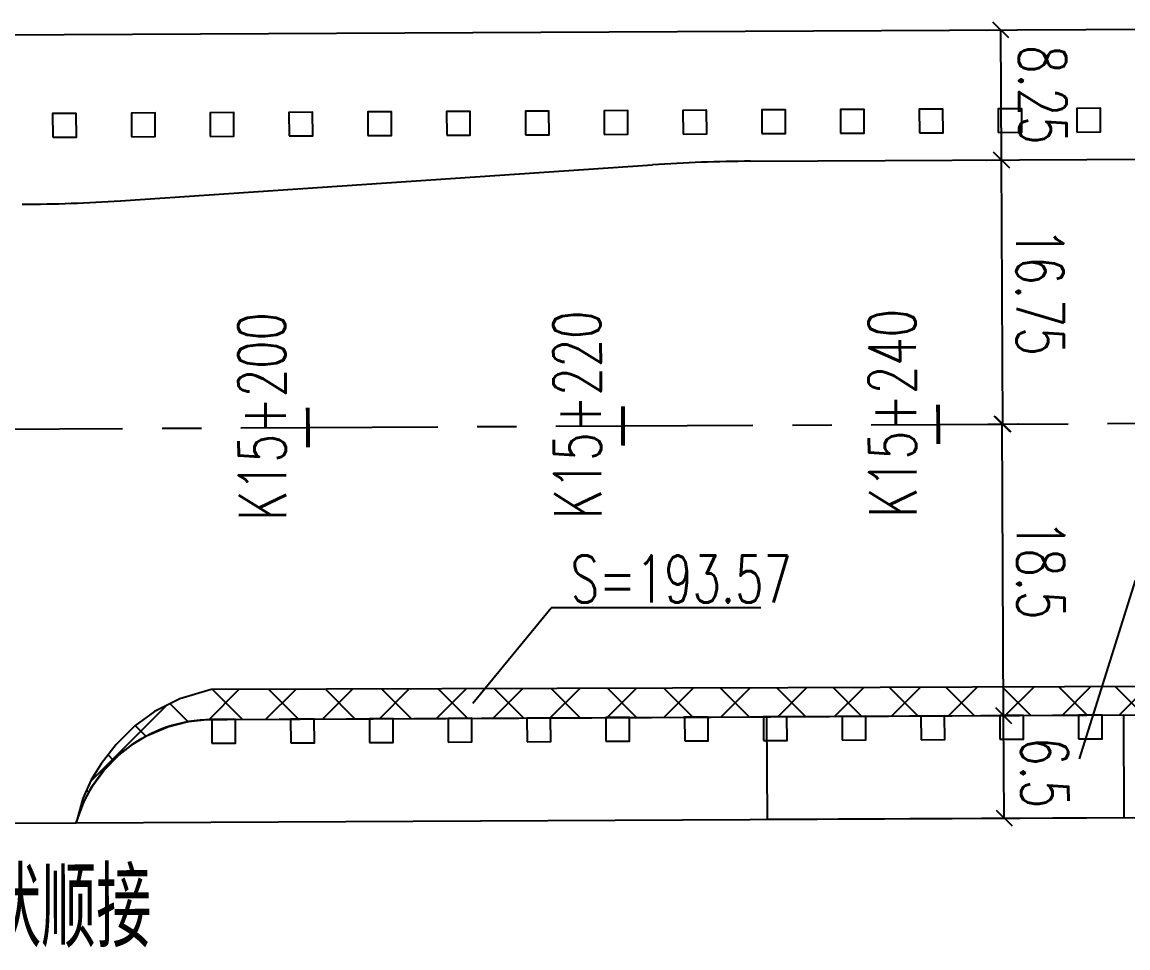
# Model space of a CAD drawing. Extents: x 113363 to 119694, y 18926 to 19620.
# Drawn here: x 119349.1 to 119419.2, y 19259.7 to 19318.4 of the extents above; entities that cross this region are included whole.
import ezdxf
from ezdxf.enums import TextEntityAlignment as Align

# ---------------------------------------------------------------- set-up
doc = ezdxf.new("R2010")
doc.units = 0
doc.linetypes.add('CENTER', pattern=[2, 1.25, -0.25, 0.25, -0.25])
doc.linetypes.add('CONTINOUS', pattern=[0])
for name, color, linetype in [('AXIS', 2, 'Continuous'), ('SZ-ZH-DIM', 7, 'Continuous'), ('人行道', 1, 'Continuous'), ('对应标注', 1, 'Continuous'), ('标注', 7, 'Continuous'), ('树池绿化', 3, 'Continuous'), ('横断面宽度标注', 7, 'Continuous'), ('立道牙', 5, 'Continuous'), ('计量填充层1', 30, 'Continuous'), ('辅助填充', 3, 'Continuous')]:
    doc.layers.add(name, color=color, linetype=linetype)
doc.styles.add('hysztext', font='txtd.shx', dxfattribs={"width": 0.7, "bigfont": 'hztxt.shx'})
doc.styles.add('st', font='txt.shx', dxfattribs={"bigfont": 'hztxt.shx'})
doc.styles.add('txtd', font='txtd.shx', dxfattribs={"width": 0.7, "bigfont": 'hztxt.shx'})
doc.dimstyles.get("Standard").update_dxf_attribs({"dimtxt": 3, "dimasz": 1, "dimexe": 1, "dimexo": 0.625, "dimgap": 0.9, "dimtad": 1, "dimdsep": 46, "dimtxsty": 'txtd', "dimblk": 'OBLIQUE', "dimcen": 0.09, "dimclrd": 256, "dimadec": 0, "dimazin": 0, "dimtfac": 1, "dimtix": 1, "dimtmove": 2, "dimatfit": 3, "dimfxl": 1, "dimtolj": 1, "dimtzin": 0, "dimlwd": -1, "dimarcsym": 0})

# ---------------------------------------------------------------- blocks, each defined once
blk = doc.blocks.new('_Oblique')
at = {"color": 0, "linetype": 'ByBlock', "lineweight": -2}
blk.add_line((-0.5, -0.5), (0.5, 0.5), dxfattribs=at)
blk = doc.blocks.new('*U76')
at = {"layer": '横断面宽度标注', "color": 0, "linetype": 'CONTINOUS', "lineweight": -2, "transparency": 16777216}
for p, q in [((119410.235, 19317.902), (119412.166, 19317.912)), ((119410.276, 19309.652), (119412.208, 19309.662))]:
    blk.add_line(p, q, dxfattribs=at)
at = {"layer": '横断面宽度标注', "linetype": 'CONTINOUS', "transparency": 16777216}
blk.add_line((119411.208, 19309.657), (119411.166, 19317.907), dxfattribs=at)
for p, rotation in [((119411.166, 19317.907), 90.28595695268774), ((119411.208, 19309.657), 270.2859569526877)]:
    blk.add_blockref('_Oblique', p, dxfattribs=dict(at, rotation=rotation))
at = {"layer": '横断面宽度标注', "color": 0, "linetype": 'CONTINOUS', "transparency": 16777216, "insert": (119413.822, 19313.795), "char_height": 3, "width": 0.000000001, "attachment_point": 5, "rotation": 270.28596, "style": 'txtd'}
blk.add_mtext('\\A1;8.25', dxfattribs=at)
blk = doc.blocks.new('*U77')
at = {"layer": '横断面宽度标注', "color": 0, "linetype": 'CONTINOUS', "lineweight": -2, "transparency": 16777216}
for p, q in [((119410.417, 19274.403), (119412.341, 19274.412)), ((119410.45, 19267.903), (119412.374, 19267.912))]:
    blk.add_line(p, q, dxfattribs=at)
at = {"layer": '横断面宽度标注', "linetype": 'CONTINOUS', "transparency": 16777216}
blk.add_line((119411.374, 19267.907), (119411.342, 19274.407), dxfattribs=at)
for p, rotation in [((119411.342, 19274.407), 90.28595695268774), ((119411.374, 19267.907), 270.2859569526877)]:
    blk.add_blockref('_Oblique', p, dxfattribs=dict(at, rotation=rotation))
at = {"layer": '横断面宽度标注', "color": 0, "linetype": 'CONTINOUS', "transparency": 16777216, "insert": (119413.942, 19270.787), "char_height": 3, "width": 0.000000001, "attachment_point": 5, "rotation": 270.28596, "style": 'txtd'}
blk.add_mtext('\\A1;6.5', dxfattribs=at)
blk = doc.blocks.new('*U78')
at = {"layer": '横断面宽度标注', "color": 0, "linetype": 'CONTINOUS', "lineweight": -2, "transparency": 16777216}
for p, q in [((119410.333, 19292.902), (119412.249, 19292.912)), ((119410.426, 19274.403), (119412.341, 19274.412))]:
    blk.add_line(p, q, dxfattribs=at)
at = {"layer": '横断面宽度标注', "linetype": 'CONTINOUS', "transparency": 16777216}
blk.add_line((119411.342, 19274.407), (119411.249, 19292.907), dxfattribs=at)
for p, rotation in [((119411.249, 19292.907), 90.28595695268774), ((119411.342, 19274.407), 270.2859569526877)]:
    blk.add_blockref('_Oblique', p, dxfattribs=dict(at, rotation=rotation))
at = {"layer": '横断面宽度标注', "color": 0, "linetype": 'CONTINOUS', "transparency": 16777216, "insert": (119413.695, 19283.669), "char_height": 3, "width": 0.000000001, "attachment_point": 5, "rotation": 270.28596, "style": 'txtd'}
blk.add_mtext('\\A1;18.5', dxfattribs=at)
blk = doc.blocks.new('*U79')
at = {"layer": '横断面宽度标注', "color": 0, "linetype": 'CONTINOUS', "lineweight": -2, "transparency": 16777216}
for p, q in [((119410.258, 19309.652), (119412.208, 19309.662)), ((119410.341, 19292.903), (119412.291, 19292.912))]:
    blk.add_line(p, q, dxfattribs=at)
at = {"layer": '横断面宽度标注', "linetype": 'CONTINOUS', "transparency": 16777216}
blk.add_line((119411.291, 19292.907), (119411.208, 19309.657), dxfattribs=at)
for p, rotation in [((119411.208, 19309.657), 90.28595695268774), ((119411.291, 19292.907), 270.2859569526877)]:
    blk.add_blockref('_Oblique', p, dxfattribs=dict(at, rotation=rotation))
at = {"layer": '横断面宽度标注', "color": 0, "linetype": 'CONTINOUS', "transparency": 16777216, "insert": (119413.649, 19301.294), "char_height": 3, "width": 0.000000001, "attachment_point": 5, "rotation": 270.28596, "style": 'txtd'}
blk.add_mtext('\\A1;16.75', dxfattribs=at)
blk = doc.blocks.new('11')
at = {"layer": '树池绿化', "linetype": 'CONTINOUS'}
blk.add_lwpolyline([(0, 0), (1.5, 0), (1.5, 1.5), (0, 1.5)], close=True, dxfattribs=at)

msp = doc.modelspace()

# ---------------------------------------------------------------- hatches: boundary and pattern name
at = {"layer": '计量填充层1'}
h = msp.add_hatch(dxfattribs=at)
h.set_pattern_fill('NET', color=256, scale=0.8, angle=45, style=0)
h.paths.add_polyline_path([(119352.482, 19267.613), (119352.964, 19268.918), (119353.487, 19269.892), (119354.235, 19270.929), (119355.185, 19271.905), (119356.142, 19272.641), (119356.948, 19273.121), (119358.303, 19273.698), (119359.612, 19274.026), (119360.587, 19274.14), (119362.062, 19274.161), (119385.213, 19274.277), (119396.576, 19274.334), (119407.753, 19274.389), (119424.42, 19274.473), (119443.6, 19274.568), (119454.85, 19274.624), (119457.505, 19274.52), (119458.982, 19274.359), (119460.594, 19274.099), (119463.311, 19273.451), (119465.542, 19272.712), (119468.702, 19271.303), (119466.513, 19272.611), (119464.022, 19273.748), (119462.007, 19274.537), (119459.542, 19275.248), (119457.282, 19275.735), (119454.893, 19276.115), (119450.637, 19276.362), (119421.058, 19276.261), (119397.655, 19276.181), (119361.062, 19276.057), (119359.07, 19275.482), (119357.467, 19274.663), (119356.216, 19273.759), (119355.025, 19272.577), (119354.078, 19271.353), (119353.439, 19270.333), (119352.914, 19269.155)])

# ---------------------------------------------------------------- linework, layer by layer
at = {"layer": 'AXIS', "color": 211, "linetype": 'CENTER', "ltscale": 10}
msp.add_line((113543.008, 19263.619), (119536.495, 19293.532), dxfattribs=at)
at = {"layer": 'SZ-ZH-DIM'}
for points in [[(119407.184, 19294.137, 0.25, 0.25, 0), (119407.197, 19291.637, 0.25, 0.25, 0)], [(119367.185, 19293.937, 0.25, 0.25, 0), (119367.197, 19291.437, 0.25, 0.25, 0)], [(119387.185, 19294.037, 0.25, 0.25, 0), (119387.197, 19291.537, 0.25, 0.25, 0)]]:
    msp.add_lwpolyline(points, format="xyseb", dxfattribs=at)
at = {"layer": '人行道', "ltscale": 10}
for p, q in [((119068.103, 19316.195), (119455.125, 19318.126)), ((119249.117, 19267.098), (119352.482, 19267.613)), ((119352.482, 19267.613), (119454.875, 19268.124))]:
    msp.add_line(p, q, dxfattribs=at)
at = {"layer": '对应标注', "linetype": 'CONTINOUS'}
for p, q in [((119416.164, 19271.676), (119419.719, 19282.986)), ((119377.666, 19275.206), (119382.638, 19281.256)), ((119395.933, 19281.256), (119382.638, 19281.256))]:
    msp.add_line(p, q, dxfattribs=at)
at = {"layer": '立道牙', "ltscale": 10}
for p, q in [((119395.287, 19309.578), (119452.165, 19309.861)), ((119355.293, 19307.073), (119389.051, 19309.352)), ((119361.095, 19274.157), (119454.85, 19274.624))]:
    msp.add_line(p, q, dxfattribs=at)
for centre, radius, start, end in [((119395.786, 19209.579), 100, 90.28596, 93.86229), ((119348.557, 19406.846), 100, 270.28596, 273.86229), ((119361.14, 19265.157), 9, 90.28596, 164.15834)]:
    msp.add_arc(centre, radius, start, end, dxfattribs=at)
at = {"layer": '计量填充层1'}
msp.add_lwpolyline([(119421.058, 19276.261), (119397.655, 19276.181), (119361.062, 19276.057), (119359.07, 19275.482), (119357.467, 19274.663), (119356.216, 19273.759), (119355.025, 19272.577), (119354.078, 19271.353), (119353.439, 19270.333), (119352.914, 19269.155), (119352.482, 19267.613), (119352.964, 19268.918), (119353.487, 19269.892), (119354.235, 19270.929), (119355.185, 19271.905), (119356.142, 19272.641), (119356.948, 19273.121), (119358.303, 19273.698), (119359.612, 19274.026), (119360.587, 19274.14), (119362.062, 19274.161), (119385.213, 19274.277), (119396.576, 19274.334), (119407.753, 19274.389), (119424.42, 19274.473)], dxfattribs=at)
at = {"layer": '辅助填充', "linetype": 'CONTINOUS'}
msp.add_lwpolyline([(119396.335, 19267.832), (119418.993, 19267.945), (119418.96, 19274.445), (119396.302, 19274.332)], close=True, dxfattribs=at)
msp.add_lwpolyline([(119396.335, 19267.832), (119418.993, 19267.945), (119418.96, 19274.445), (119396.302, 19274.332)], close=True, dxfattribs=at)

# ---------------------------------------------------------------- block references
at = {"linetype": 'ByBlock', "rotation": 0.2859569522687953}
for p in [(119350.999, 19311.107), (119355.999, 19311.132), (119360.999, 19311.156), (119365.999, 19311.181), (119370.999, 19311.206), (119375.999, 19311.231), (119380.999, 19311.256), (119385.999, 19311.281), (119390.999, 19311.306), (119395.999, 19311.331), (119400.999, 19311.356), (119405.999, 19311.381), (119410.999, 19311.406), (119415.998, 19311.431), (119361.103, 19272.657), (119366.103, 19272.681), (119371.103, 19272.706), (119376.103, 19272.731), (119381.103, 19272.756), (119386.103, 19272.781), (119391.103, 19272.806), (119396.102, 19272.831), (119401.102, 19272.856), (119406.102, 19272.881), (119411.102, 19272.906), (119416.102, 19272.931)]:
    msp.add_blockref('11', p, dxfattribs=at)

# ---------------------------------------------------------------- texts
at = {"layer": 'SZ-ZH-DIM', "style": 'hysztext', "width": 0.7}
for s, p in [(' K15+240', (119406.691, 19292.884)), (' K15+200', (119366.691, 19292.685)), (' K15+220', (119386.691, 19292.784))]:
    msp.add_text(s, height=3, rotation=90.28596, dxfattribs=at).set_placement(p, align=Align.BOTTOM_CENTER)
at = {"layer": '对应标注', "linetype": 'CONTINOUS', "style": 'txtd', "width": 0.7}
msp.add_text('S=193.57', height=3, dxfattribs=at).set_placement((119383.865, 19281.577))
at = {"layer": '标注', "color": 7, "style": 'st', "width": 0.7}
msp.add_text('与现状顺接', height=5, rotation=0.11298, dxfattribs=at).set_placement((119348.511, 19259.7), align=Align.CENTER)

# ---------------------------------------------------------------- dimensions: what is measured, and where the dimension line sits
at = {"layer": '横断面宽度标注', "linetype": 'CONTINOUS'}
for base, p1, p2, picture, middle in [((119411.166, 19317.907), (119409.651, 19309.649), (119409.61, 19317.899), '*U76', (119413.822, 19313.795)), ((119411.342, 19274.407), (119409.825, 19267.9), (119409.792, 19274.4), '*U77', (119413.942, 19270.787))]:
    dim = msp.add_linear_dim(base=base, p1=p1, p2=p2, angle=90.28596, dimstyle='Standard', dxfattribs=at)
    dim.commit()
    dim.dimension.update_dxf_attribs({"geometry": picture, "text_midpoint": middle, "dimtype": 160})
for base, p1, p2, picture, middle in [((119411.208, 19309.657), (119409.716, 19292.899), (119409.633, 19309.649), '*U79', (119413.649, 19301.294)), ((119411.249, 19292.907), (119409.801, 19274.4), (119409.708, 19292.899), '*U78', (119413.695, 19283.669))]:
    dim = msp.add_linear_dim(base=base, p1=p1, p2=p2, angle=90.28596, dimstyle='Standard', dxfattribs=at)
    dim.commit()
    dim.dimension.update_dxf_attribs({"geometry": picture, "text_midpoint": middle})

doc.saveas('drawing.dxf')
